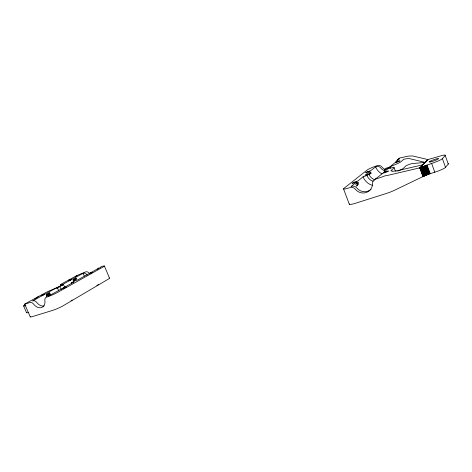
<?xml version="1.0" encoding="UTF-8"?>
<svg xmlns="http://www.w3.org/2000/svg" width="472" height="472" viewBox="0 0 472 472"><rect width="100%" height="100%" fill="white"/><g stroke="black" fill="none" stroke-linecap="round" stroke-linejoin="round"><path stroke-width="0.71" d="M428.812 174.15L434.789 172.197A9.57 1.245 -19.5 0 0 445.515 167.383L448.264 164.044A9.393 1.174 -19.5 0 0 448.188 163.572M385.329 169.572A8.803 8.59 25.8 0 1 381.913 166.964A4.148 4.024 33.2 0 0 377.287 165.589L377.034 165.678A8.573 0.867 -20.5 0 0 367.281 169.932L343.923 188.381A9.422 1.074 -20.6 0 0 349.793 187.644L350.071 187.549A4.679 4.443 42.6 0 1 355.233 189.154A9.936 9.517 39.8 0 0 366.195 192.547A9.936 9.517 39.8 0 0 372.544 183.478A4.785 4.596 32.9 0 1 375.618 179.106L380.397 177.531A9.723 1.109 -20.3 0 0 385.14 175.796A9.989 1.847 -5.1 0 0 388.704 175.153L419.856 167.831L431.644 163.442A9.582 1.139 -19.7 0 0 442.4 158.657L445.22 155.489L448.264 164.044M423.744 175.749L423.018 176.546L394.309 190.363A9.7 1.316 -20 0 1 386.297 193.49L355.64 203.22A9.399 1.268 -20.3 0 1 349.498 203.874M423.726 175.755L423.006 176.546L419.856 167.831L427.909 159.554L437.863 156.745A9.405 1.074 -19.7 0 1 445.22 155.489M427.036 164.958L430.175 173.678L426.363 165.182L429.502 173.897L425.685 165.412L428.824 174.127L423.006 176.546L419.856 167.831L427.909 159.56L412.711 155.972A1.9 0.313 -5 0 0 411.737 155.966C405.265 155.837 402.628 158.067 400.291 157.772A4.248 4.136 16 0 0 397.89 159.89M399.076 170.616A9.051 1.032 -20.2 0 0 403.294 168.362L405.843 165.979A3.617 0.407 -20.1 0 1 408.787 164.58A3.617 0.407 -20.1 0 1 412.245 163.583L425.154 162.392L426.582 161.141M384.922 171.961A9.369 9.062 34.8 0 0 384.397 169.66L386.061 168.238L389.813 166.976L390.273 168.227M75.278 276.899L76.965 275.512L85.774 271.854A3.593 2.755 59.9 0 1 89.232 273.253A7.611 5.876 60.1 0 0 89.621 273.736M370.974 189.325A9.871 9.464 39.3 0 1 356.732 187.909A4.649 4.419 42.3 0 0 351.599 186.316L351.068 186.493L356.915 181.785A2.944 0.325 -20.6 0 1 352.59 183.354A2.944 0.325 -20.6 0 1 353.793 182.387A2.944 0.325 -20.6 0 1 357.564 181.26L363.092 176.799L367.009 175.49L368.791 174.038A9.292 9.003 33.9 0 0 374.078 179.496M384.845 170.84A8.85 8.632 26.8 0 1 380.721 167.949A4.171 4.041 33.9 0 0 376.078 166.569L370.667 170.699L365.635 172.51L370.089 171.165L364.903 175.342L368.791 174.038M73.366 281.088L76.564 278.863L73.372 280.958M56.829 288.516L58.044 287.702M71.549 283.501A8.048 6.03 59.9 0 0 71.301 282.864L74.965 280.834L77.632 279.955L88.134 274.114L91.987 272.733L92.571 272.315L89.308 273.465L99.344 267.884L99.002 267.996A3.664 2.844 59.7 0 0 97.61 269.305M58.634 290.227A11.723 8.785 59.9 0 1 58.186 289.548L57.283 287.454L59.726 286.657L63.431 284.616A7.989 6.012 60 0 0 65.224 287.442M87.114 275.135A7.652 5.888 60.1 0 1 86.718 274.651A3.617 2.761 59.9 0 0 83.249 273.241L72.712 278.952L68.977 280.291L68.375 280.746L71.514 279.607L61.124 285.312A7.723 0.708 -23.1 0 0 60.776 284.994A7.605 0.696 -23 0 1 61.926 283.731L76.965 275.512M24.88 304.387A8.372 0.832 -34.3 0 1 24.892 303.98L38.326 296.64M68.31 280.244L68.823 280.108M421.496 165.424L422.794 164.811L396.15 170.958M46.521 295.997L50.486 294.227L46.48 296.015L50.05 293.519L46.51 295.826M419.856 167.831L423.868 176.133L423.154 176.386L423.868 176.133L420.723 167.418L424.393 175.885L423.431 176.08M384.397 169.66L388.179 168.392A9.292 0.997 -20.2 0 1 389.819 166.976M63.431 284.616L60.994 285.418A7.723 0.708 -23.1 0 1 57.283 287.454M71.301 282.864L73.98 281.99L62.864 288.168L66.239 286.994L65.555 287.472L61.561 288.893L49.536 295.502A4.041 2.974 59.5 0 0 48.25 296.563M423.272 176.257L423.868 176.133M423.868 175.602L426.175 175.124L423.03 166.415L426.818 174.87L424.003 175.448L426.818 174.87L423.679 166.162L427.479 174.616L425.473 175.029L427.479 174.616L424.34 165.908L428.145 174.369L426.204 174.77L428.145 174.369L425.012 165.66L428.824 174.127L426.281 174.652L428.824 174.127M424.334 175.631L425.549 175.383L422.411 166.675L426.175 175.124L423.885 175.584M423.591 175.908L425.549 175.383L421.815 166.929L424.953 175.637L421.248 167.177L424.393 175.885M392.238 171.135L391.123 170.917A3.729 0.673 -5 0 1 391.022 170.563L393.89 168.02A9.375 1.027 -20.3 0 0 391.058 167.967A9.292 0.997 -20.2 0 1 388.303 168.421L383.435 172.634A3.044 0.336 -20.3 0 1 387.913 171.012A3.044 0.336 -20.3 0 1 386.822 171.955A3.044 0.336 -20.3 0 1 382.845 173.147L377.004 177.909A4.755 4.572 32.3 0 0 374.361 180.245M425.154 162.392L409.602 158.645A3.882 0.649 -5 0 0 405.944 158.828L404.339 159.135A3.505 0.59 -5 0 0 403.477 159.489L400.893 161.79A9.062 0.95 -20.3 0 1 394.633 164.834A9.292 0.997 -20.2 0 0 390.197 166.781L394.745 162.84A2.879 0.301 -20.3 0 0 398.533 161.678A2.879 0.301 -20.3 0 0 399.507 160.84A2.879 0.301 -20.3 0 0 395.265 162.392L399.701 158.545L399.2 158.716A4.272 4.154 17 0 0 396.48 161.737M358.543 183.856L358.513 183.726M24.75 304.316L30.267 316.883M23.6 305.944L26.579 312.718M73.709 281.436L73.172 280.197L76.187 278.173L73.107 279.866L73.738 281.418M104.371 265.984L109.486 278.091M343.539 188.912L349.327 204.287M394.126 167.654L395.371 171.053M431.644 163.442L434.789 172.197M442.4 158.657L445.515 167.383M390.403 167.424L390.491 167.767M98.512 284.356A3.192 0.354 -23 0 1 98.371 284.563M98.028 284.799A3.192 0.354 -23 0 1 97.509 285.094M97.197 285.259A3.192 0.354 -23 0 1 96.854 285.43M30.291 316.706A8.142 0.92 -23.6 0 0 32.662 316.517L52.463 310.446A8.242 0.962 -23.5 0 0 63.218 305.738L108.147 279.229A7.44 0.814 -22.9 0 0 109.309 278.014M84.423 276.037A11.145 8.585 60.1 0 1 82.919 273.347M100.093 267.925A3.646 2.838 59.7 0 1 100.247 267.618M100.442 267.347A3.646 2.838 59.7 0 1 101.48 266.615L101.657 266.556A7.452 0.684 -22.8 0 1 102.996 267.04L57.484 292.469A8.26 0.808 -23.2 0 1 46.681 297.13L46.492 297.195A4.059 2.979 59.5 0 0 44.869 300.564A8.466 6.16 59.8 0 1 41.518 307.573A8.466 6.16 59.8 0 1 33.636 304.145A4 2.885 59.6 0 0 29.913 302.517L26.939 303.472A8.16 0.773 -23.3 0 1 24.892 303.98M44.038 305.974A8.419 6.148 59.8 0 1 36.71 302.44A3.977 2.879 59.6 0 0 33.005 300.823L32.657 300.935L44.498 294.434L41.241 295.608L41.713 295.218L45.825 293.708L56.823 287.672A7.723 0.708 -23.1 0 1 52.498 289.531A7.894 0.737 -23.1 0 0 45.33 292.805L38.604 296.481A3.086 0.301 -34.3 0 0 37.365 297.23L35.972 298.186A3.416 0.336 -34.3 0 0 35.648 298.428M34.804 299.089A3.416 0.336 -34.3 0 1 35.052 298.882M68.623 280.38A3.204 0.301 -34.6 0 1 68.292 280.681M61.537 289.495A8.048 6.03 59.9 0 1 59.726 286.657M72.198 300.015A3.387 0.389 -23.3 0 1 71.98 300.157M71.408 300.481A3.387 0.389 -23.3 0 1 71.066 300.658M28.869 312.364A7.546 0.802 -23.5 0 1 26.609 312.588M25.877 305.543A7.552 0.737 -23.4 0 1 24.975 304.859M398.427 170.888A9.051 1.032 -20.2 0 1 397.754 171.171M373.075 181.272A9.369 9.062 34.8 0 1 367.009 175.49M372.52 185.39A13.653 13.21 34.7 0 1 363.092 176.799M381.966 173.843A12.897 12.579 26.8 0 1 375.588 166.734M396.15 170.958A4.124 0.743 -5 0 1 392.244 171.135M358.177 183.997L356.655 185.986L358.177 183.997M370.75 172.51L369.033 173.442L370.567 172.203L370.75 172.51M357.387 182.9L355.699 184.281L357.623 183.201L357.422 182.876M46.344 294.988L46.881 296.322L46.209 294.693L49.654 292.793L46.344 294.988M371.122 173.071L369.458 174.262L371.122 173.071M358.154 182.752L358.006 182.404L358.148 182.776M430.859 161.837A5.015 0.584 -19.7 0 0 438.535 158.757A5.015 0.584 -19.7 0 0 432.246 160.291A5.015 0.584 -19.7 0 0 430.859 161.837"/></g></svg>
